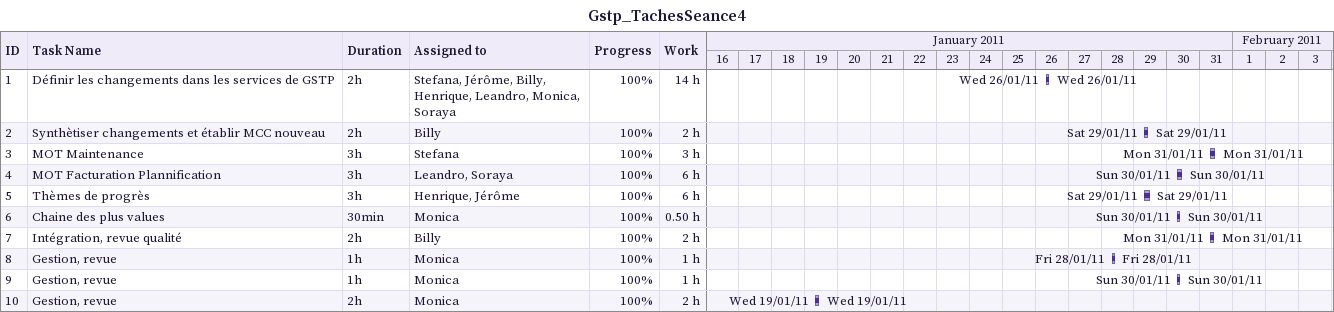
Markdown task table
Gstp_TachesSeance4

| ID | Task | Duration | Start | Finish | Resources | % complete | Work (h) |
|---|---|---|---|---|---|---|---|
| 1 | Définir les changements dans les services de GSTP | 2h | 2011-01-26 | 2011-01-26 | Stefana, Jérôme, Billy, Henrique, Leandro, Monica, Soraya | 100 | 14 |
| 2 | Synthètiser changements et établir MCC nouveau | 2h | 2011-01-29 | 2011-01-29 | Billy | 100 | 2 |
| 3 | MOT Maintenance | 3h | 2011-01-31 | 2011-01-31 | Stefana | 100 | 3 |
| 4 | MOT Facturation Plannification | 3h | 2011-01-30 | 2011-01-30 | Leandro, Soraya | 100 | 6 |
| 5 | Thèmes de progrès | 3h | 2011-01-29 | 2011-01-29 | Henrique, Jérôme | 100 | 6 |
| 6 | Chaine des plus values | 30min | 2011-01-30 | 2011-01-30 | Monica | 100 | 0.50 |
| 7 | Intégration, revue qualité | 2h | 2011-01-31 | 2011-01-31 | Billy | 100 | 2 |
| 8 | Gestion, revue | 1h | 2011-01-28 | 2011-01-28 | Monica | 100 | 1 |
| 9 | Gestion, revue | 1h | 2011-01-30 | 2011-01-30 | Monica | 100 | 1 |
| 10 | Gestion, revue | 2h | 2011-01-19 | 2011-01-19 | Monica | 100 | 2 |
